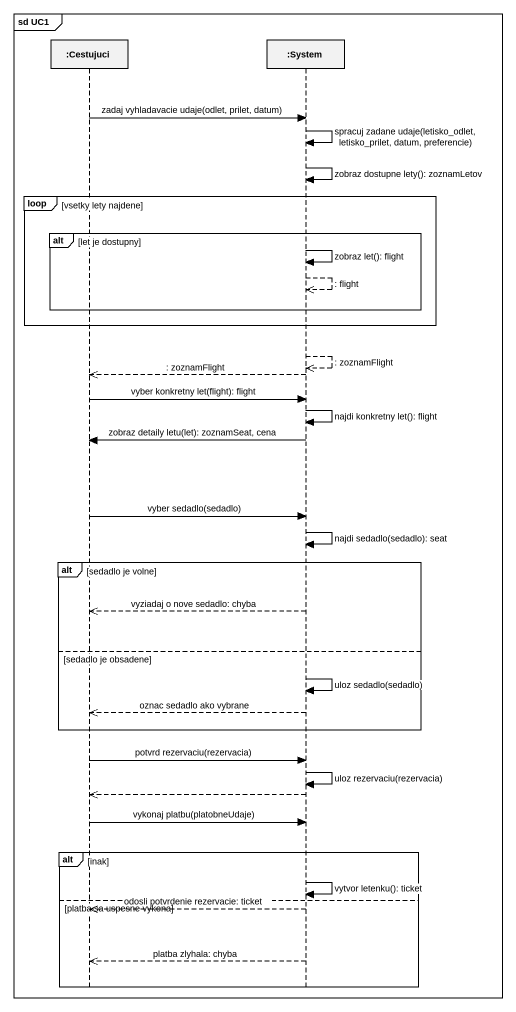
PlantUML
@startuml
mainframe sd UC1
hide footbox
participant ":Cestujuci" as Cestujuci
participant ":System" as System

Cestujuci -> System : zadaj vyhladavacie udaje(odlet, prilet, datum)
System -> System : spracuj zadane udaje(letisko_odlet, letisko_prilet, datum, preferencie)
System -> System : zobraz dostupne lety(): zoznamLetov
loop vsetky lety najdene
  alt let je dostupny
    System -> System : zobraz let(): flight
    System -->> System : : flight
  end
end
System -->> System : : zoznamFlight
System -->> Cestujuci : : zoznamFlight
Cestujuci -> System : vyber konkretny let(flight): flight
System -> System : najdi konkretny let(): flight
System -> Cestujuci : zobraz detaily letu(let): zoznamSeat, cena
Cestujuci -> System : vyber sedadlo(sedadlo)
System -> System : najdi sedadlo(sedadlo): seat
alt sedadlo je volne
  System -->> Cestujuci : vyziadaj o nove sedadlo: chyba
else sedadlo je obsadene
  System -> System : uloz sedadlo(sedadlo)
  System -->> Cestujuci : oznac sedadlo ako vybrane
end
Cestujuci -> System : potvrd rezervaciu(rezervacia)
System -> System : uloz rezervaciu(rezervacia)
System -->> Cestujuci
Cestujuci -> System : vykonaj platbu(platobneUdaje)
alt inak
  System -> System : vytvor letenku(): ticket
else platba sa uspesne vykona
  System -->> Cestujuci : odosli potvrdenie rezervacie: ticket
  System -->> Cestujuci : platba zlyhala: chyba
end
@enduml
